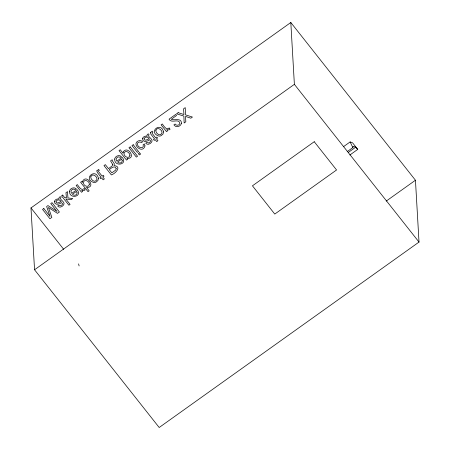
<?xml version="1.0" encoding="UTF-8"?>
<svg xmlns="http://www.w3.org/2000/svg" width="450" height="450" viewBox="0 0 450 450"><rect width="100%" height="100%" fill="white"/><g stroke="black" fill="none" stroke-linecap="round" stroke-linejoin="round"><path stroke-width="0.67" d="M347.231 151.588L352.856 147.572L353.199 146.301L355.646 147.201L357.75 149.372L349.875 155.008M30.982 207.928L290.812 22.5L415.451 180.236L419.017 242.072L159.188 427.5L34.549 269.764L30.982 207.928L63.669 249.294M34.549 269.764L294.379 84.341L290.812 22.5M343.384 146.751L350.134 141.93L352.586 142.847L357.756 149.389M348.334 152.421L355.646 147.201M386.263 201.066L415.451 180.236M294.379 84.341L419.017 242.072M350.134 141.93L352.856 147.572M78.598 263.874L79.104 265.933M116.218 168.649L115.689 170.061L111.842 172.884L109.322 169.695C110.863 168.143 115.155 164.874 116.218 168.649M69.519 191.261C69.081 199.597 83.149 196.74 77.017 189.591L71.741 193.354C69.334 191.183 72.742 187.774 75.015 189.607L76.207 188.758C73.98 186.711 69.868 188.28 69.519 191.261M77.091 192.819C77.304 195.204 73.789 196.178 72.489 194.243L76.494 191.385L77.091 192.819M114.683 159.03C114.249 167.366 128.317 164.509 122.186 157.354L116.904 161.123C114.502 158.951 117.906 155.542 120.178 157.376L121.371 156.527C119.143 154.479 115.031 156.049 114.683 159.03M122.254 160.583C122.468 162.973 118.952 163.941 117.658 162.006L121.657 159.154L122.254 160.583M112.753 164.604L112.213 165.915L108.489 168.638L105.328 164.638L103.989 165.594L111.358 174.921C115.481 173.632 122.181 166.376 114.047 165.589L114.311 163.744L112.382 160.83L112.191 159.739L110.554 160.909L112.753 164.604M56.025 201.431L56.002 201.977C57.094 204.412 59.462 201.808 61.099 201.611C60.272 199.406 56.931 199.294 56.025 201.431M144.062 138.606L144.039 139.146C145.131 141.587 147.499 138.983 149.136 138.786C148.309 136.581 144.968 136.468 144.062 138.606M98.483 178.329L97.897 180.54L96.002 182.143A3.707 3.516 -3.3 0 1 93.51 182.43C82.626 178.515 95.929 167.558 98.483 178.329M163.553 131.895L162.973 134.106L161.072 135.703A3.707 3.516 -3.3 0 1 158.58 135.99C147.696 132.081 160.999 121.117 163.553 131.895M82.44 181.671L82.401 182.362L81.714 181.491L80.601 182.284L87.998 191.649L89.173 190.806L86.496 187.425C96.795 187.965 86.13 172.974 82.44 181.671M89.364 184.241C89.016 187.937 83.745 186.261 83.481 183.229C82.969 178.661 89.646 180.54 89.364 184.241M54.473 201.471C54.236 205.515 59.529 204.514 61.453 202.567L62.55 203.602L62.117 204.761L60.536 205.802L58.798 205.234L57.667 206.038C59.541 208.536 63.428 206.319 64.074 203.856C64.569 201.381 58.573 199.204 61.02 197.533L60.351 196.684L59.428 197.167L58.849 198.236L59.141 199.013C57.319 198.613 54.917 199.502 54.473 201.471M142.509 138.645C142.273 142.684 147.566 141.688 149.49 139.736L150.587 140.771L150.154 141.936L148.573 142.976L146.835 142.408L145.704 143.213C147.578 145.704 151.464 143.494 152.111 141.024C152.606 138.555 146.61 136.378 149.057 134.702L148.388 133.858L147.465 134.342L146.886 135.405L147.178 136.181C145.356 135.787 142.954 136.676 142.509 138.645M90.804 176.794C90.63 178.661 92.109 180.309 93.718 181.058A2.053 1.946 -3.3 0 0 95.411 181.024C100.181 178.864 92.604 171.709 90.804 176.794M155.874 130.354C155.706 132.221 157.185 133.875 158.794 134.618A2.053 1.946 -3.3 0 0 160.481 134.584C165.251 132.429 157.674 125.269 155.874 130.354M96.84 170.888L97.335 172.479L100.89 176.979L99.917 177.677L100.654 178.611L101.627 177.913L103.129 179.814L104.355 178.942L102.853 177.041L104.001 176.22L103.264 175.286L102.116 176.107L98.606 171.669L98.488 171.011L99.343 170.319L98.629 169.419L96.84 170.888M150.424 132.649L150.919 134.241L154.474 138.741L153.501 139.438L154.237 140.372L155.216 139.674L156.713 141.576L157.939 140.698L156.437 138.803L157.59 137.981L156.853 137.047L155.7 137.869L152.196 133.431L152.072 132.767L152.927 132.081L152.213 131.181L150.424 132.649M144.979 145.896C142.537 154.924 130.05 143.032 139.41 140.558A3.083 2.925 -3.3 0 1 141.351 140.861L142.627 141.784L141.452 142.622L139.905 141.868L137.942 142.656A1.851 1.755 -3.3 0 0 137.481 144.011C137.16 147.938 144.658 149.434 143.117 144.731L144.298 143.893L144.979 145.896M129.96 155.396C129.122 159.744 123.086 156.133 124.071 152.876C125.719 149.67 129.96 152.662 129.96 155.396M123.193 152.061L122.991 153.225L120.246 149.754L119.036 150.615L126.529 160.099L127.704 159.255L126.99 158.355C136.811 159.328 127.794 144.686 123.193 152.061M181.479 123.244C180.906 126.624 175.809 128.07 173.914 124.869L175.14 123.992C176.254 125.961 179.364 125.544 179.871 123.345C178.886 117.956 171.433 123.879 169.042 119.171L175.652 114.452L176.501 115.532L171.242 119.284C174.431 120.819 181.44 117.394 181.479 123.244M84.161 188.685C81.349 191.34 78.716 186.401 77.349 184.607L76.14 185.468L81.517 192.268L82.665 191.447L81.737 190.277L83.976 190.558L85.112 189.889L84.161 188.685M169.138 128.042C166.326 130.697 163.693 125.758 162.326 123.958L161.117 124.824L166.494 131.625L167.642 130.804L166.714 129.628L168.953 129.915L170.089 129.246L169.138 128.042M43.836 208.524L42.559 209.436L49.928 218.768L51.846 217.395L48.448 207.484L57.499 213.362L59.394 212.006L52.026 202.68L50.754 203.586L56.998 211.433L47.964 205.577L46.637 206.522L50.017 216.416L43.836 208.524M62.696 195.064L61.532 195.891L68.906 205.222L70.071 204.39L65.79 198.973L71.179 199.648L72.726 198.54L67.956 197.966L67.506 191.632L65.959 192.735L66.42 197.769L64.716 197.618L62.696 195.064M130.174 146.908L128.964 147.769L136.339 157.101L137.548 156.234L130.174 146.908M133.222 144.731L131.991 145.609L137.34 152.381L138.572 151.504L133.222 144.731M178.166 112.657L176.552 113.811L183.87 116.066L184.146 122.979L185.822 121.787L185.524 116.415L190.845 118.198L192.437 117.062L185.529 114.879L185.226 107.617L183.566 108.804L183.932 114.542L178.166 112.657M139.567 152.764L138.341 153.641L139.365 154.941L140.591 154.063L139.567 152.764M314.241 141.716L252.444 185.816L274.77 214.076L336.572 169.976L314.241 141.716"/></g></svg>
